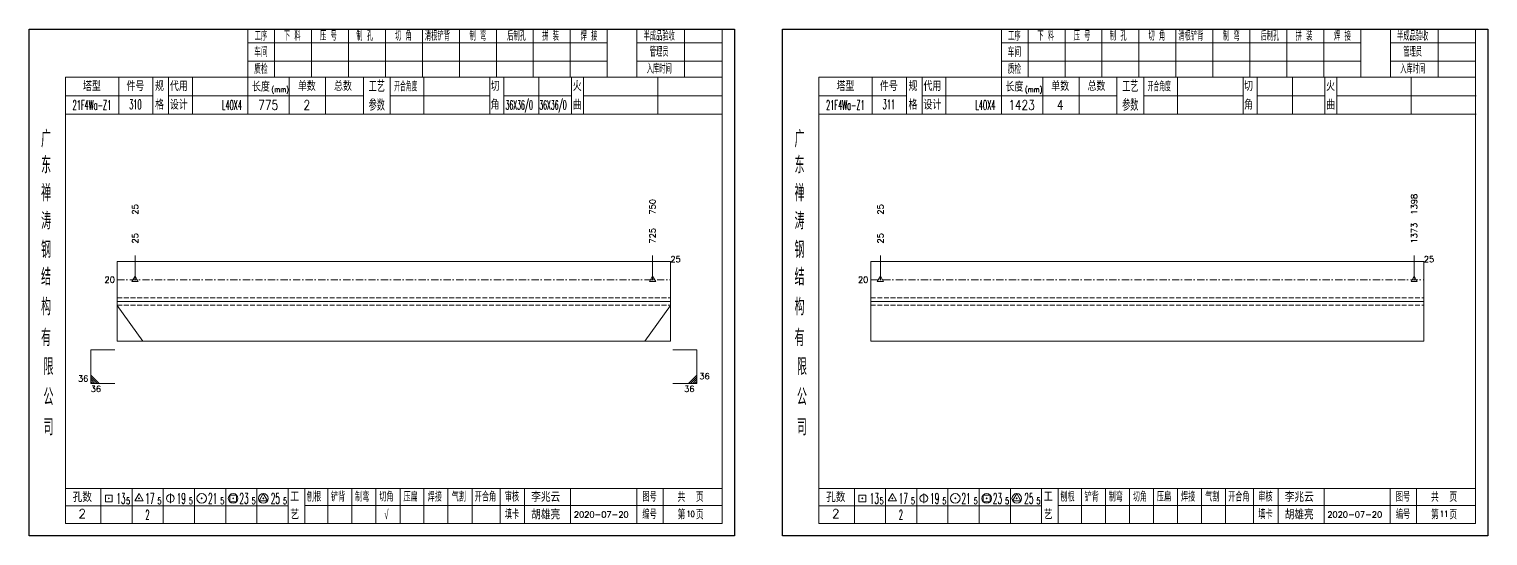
# Model space of a CAD drawing. Extents: x 1310 to 15542, y -76 to 8381.
# Drawn here: x 4326 to 4930, y 4374 to 4584 of the extents above; entities that cross this region are included whole.
import ezdxf
from ezdxf.enums import TextEntityAlignment as Align

# ---------------------------------------------------------------- set-up
doc = ezdxf.new("R2010")
doc.units = 0
doc.header["$MEASUREMENT"] = 0
doc.linetypes.add('一点画线', pattern=[5.2, 3, -1, 0.2, -1])
doc.linetypes.add('虚线', pattern=[2.75, 2, -0.75])
doc.layers.get('0').update_dxf_attribs({"linetype": 'CONTINUOUS', "lineweight": 25})
for name, color, linetype, lineweight in [('1', 7, 'CONTINUOUS', 25), ('4', 7, 'CONTINUOUS', 25), ('5', 7, 'CONTINUOUS', 25)]:
    doc.layers.add(name, color=color, linetype=linetype, lineweight=lineweight)
doc.styles.get("Standard").update_dxf_attribs({"font": 'simplex.shx', "width": 0.7, "height": 3, "bigfont": 'gbhzfs.shx'})

# ---------------------------------------------------------------- blocks, each defined once
blk = doc.blocks.new('孔17.5')
at = {"layer": '5', "color": 7, "linetype": 'Continuous', "lineweight": 13}
for p, q in [((0, 1), (-0.866, -0.5)), ((-0.1, -0.1), (0.1, 0.1)), ((0.1, -0.1), (-0.1, 0.1)), ((0.866, -0.5), (0, 1)), ((-0.866, -0.5), (0.866, -0.5))]:
    blk.add_line(p, q, dxfattribs=at)
blk = doc.blocks.new('CTJGK')
at = {"color": 6, "linetype": 'Continuous'}
for p, q in [((0, 209.97), (292.13, 209.97)), ((0, 0), (0, 209.97)), ((292.13, 209.97), (292.13, 0)), ((292.13, 0), (0, 0))]:
    blk.add_line(p, q, dxfattribs=at)

msp = doc.modelspace()

# ---------------------------------------------------------------- linework, layer by layer
at = {"color": 7, "linetype": 'Continuous', "lineweight": 13}
for p, q in [((4369.483, 4479.884), (4369.483, 4489.884)), ((4583.83, 4479.884), (4583.83, 4489.884)), ((4678.247, 4479.884), (4678.247, 4489.884)), ((4899.326, 4479.884), (4899.326, 4489.884)), ((4362.092, 4469.234), (4372.735, 4454.384)), ((4591.222, 4469.234), (4580.578, 4454.384)), ((4351.092, 4450.884), (4361.092, 4450.884)), ((4351.092, 4450.884), (4351.092, 4436.884)), ((4602.222, 4450.884), (4592.222, 4450.884)), ((4602.222, 4450.884), (4602.222, 4436.884)), ((4354.592, 4436.884), (4351.092, 4440.384)), ((4353.717, 4436.884), (4351.092, 4439.509)), ((4352.842, 4436.884), (4351.092, 4438.634)), ((4351.967, 4436.884), (4351.092, 4437.759)), ((4351.092, 4436.884), (4361.092, 4436.884)), ((4602.222, 4436.884), (4592.222, 4436.884)), ((4598.722, 4436.884), (4602.222, 4440.384)), ((4599.597, 4436.884), (4602.222, 4439.509)), ((4600.472, 4436.884), (4602.222, 4438.634)), ((4601.347, 4436.884), (4602.222, 4437.759))]:
    msp.add_line(p, q, dxfattribs=at)
at = {"color": 7, "linetype": 'Continuous', "lineweight": 18}
for p, q in [((4362.092, 4487.384), (4362.092, 4454.384)), ((4362.092, 4487.384), (4591.222, 4487.384)), ((4591.222, 4487.384), (4591.222, 4454.384)), ((4674.222, 4487.384), (4674.222, 4454.384)), ((4674.222, 4487.384), (4903.352, 4487.384)), ((4903.352, 4487.384), (4903.352, 4454.384)), ((4362.092, 4470.884), (4591.222, 4470.884)), ((4674.222, 4470.884), (4903.352, 4470.884))]:
    msp.add_line(p, q, dxfattribs=at)
at = {"color": 3, "linetype": '一点画线', "lineweight": 13}
for p, q in [((4362.092, 4479.884), (4591.222, 4479.884)), ((4674.222, 4479.884), (4903.352, 4479.884))]:
    msp.add_line(p, q, dxfattribs=at)
at = {"color": 1, "linetype": '虚线', "lineweight": 18}
for p, q in [((4362.092, 4472.384), (4591.222, 4472.384)), ((4674.222, 4472.384), (4903.352, 4472.384)), ((4362.092, 4469.384), (4591.222, 4469.384)), ((4674.222, 4469.384), (4903.352, 4469.384))]:
    msp.add_line(p, q, dxfattribs=at)
at = {"layer": '1', "color": 7, "linetype": 'Continuous', "lineweight": 18}
for p, q in [((4362.092, 4454.384), (4591.222, 4454.384)), ((4674.222, 4454.384), (4903.352, 4454.384))]:
    msp.add_line(p, q, dxfattribs=at)
at = {"layer": '4', "color": 1, "linetype": 'Continuous', "lineweight": 18}
for p, q in [((4325.592, 4583.711), (4325.592, 4373.741)), ((4617.722, 4583.711), (4325.592, 4583.711)), ((4416.222, 4583.711), (4416.222, 4563.871)), ((4427.252, 4583.711), (4427.252, 4563.851)), ((4442.562, 4583.711), (4442.562, 4563.851)), ((4457.882, 4583.711), (4457.882, 4563.851)), ((4473.192, 4583.711), (4473.192, 4563.851)), ((4488.502, 4583.711), (4488.502, 4563.851)), ((4503.812, 4583.711), (4503.812, 4563.851)), ((4519.132, 4583.711), (4519.132, 4563.851)), ((4534.442, 4583.711), (4534.442, 4563.851)), ((4549.752, 4583.711), (4549.752, 4563.851)), ((4565.062, 4583.711), (4565.062, 4563.871)), ((4565.062, 4583.711), (4565.062, 4563.851)), ((4577.342, 4583.711), (4577.342, 4563.851)), ((4597.092, 4583.711), (4597.092, 4563.851)), ((4612.672, 4583.711), (4612.672, 4563.851)), ((4617.722, 4553.911), (4617.722, 4583.711)), ((4637.722, 4583.711), (4637.722, 4373.741)), ((4929.852, 4583.711), (4637.722, 4583.711)), ((4728.352, 4583.711), (4728.352, 4563.871)), ((4739.382, 4583.711), (4739.382, 4563.851)), ((4754.692, 4583.711), (4754.692, 4563.851)), ((4770.012, 4583.711), (4770.012, 4563.851)), ((4785.322, 4583.711), (4785.322, 4563.851)), ((4800.632, 4583.711), (4800.632, 4563.851)), ((4815.942, 4583.711), (4815.942, 4563.851)), ((4831.262, 4583.711), (4831.262, 4563.851)), ((4846.572, 4583.711), (4846.572, 4563.851)), ((4861.882, 4583.711), (4861.882, 4563.851)), ((4877.192, 4583.711), (4877.192, 4563.871)), ((4877.192, 4583.711), (4877.192, 4563.851)), ((4889.472, 4583.711), (4889.472, 4563.851)), ((4909.222, 4583.711), (4909.222, 4563.851)), ((4924.802, 4583.711), (4924.802, 4563.851)), ((4929.852, 4553.911), (4929.852, 4583.711)), ((4565.062, 4577.981), (4416.222, 4577.981)), ((4612.672, 4577.981), (4577.342, 4577.981)), ((4877.192, 4577.981), (4728.352, 4577.981)), ((4924.802, 4577.981), (4889.472, 4577.981)), ((4565.062, 4570.501), (4416.222, 4570.501)), ((4612.672, 4570.501), (4577.342, 4570.501)), ((4877.192, 4570.501), (4728.352, 4570.501)), ((4924.802, 4570.501), (4889.472, 4570.501)), ((4340.602, 4563.851), (4340.602, 4378.791)), ((4612.672, 4563.851), (4340.602, 4563.851)), ((4362.722, 4563.861), (4362.722, 4548.441)), ((4376.872, 4548.441), (4376.872, 4563.851)), ((4383.372, 4548.441), (4383.372, 4563.851)), ((4393.242, 4563.851), (4393.242, 4548.441)), ((4416.222, 4563.871), (4416.222, 4548.441)), ((4433.342, 4563.851), (4433.342, 4548.441)), ((4448.392, 4563.851), (4448.392, 4548.441)), ((4464.092, 4563.851), (4464.092, 4548.441)), ((4475.152, 4563.851), (4475.152, 4548.441)), ((4489.102, 4563.851), (4489.102, 4548.441)), ((4516.402, 4563.851), (4516.402, 4548.441)), ((4522.162, 4563.851), (4522.162, 4548.441)), ((4536.782, 4563.851), (4536.782, 4548.441)), ((4550.242, 4563.851), (4550.242, 4548.441)), ((4555.232, 4563.851), (4555.232, 4548.441)), ((4585.972, 4563.851), (4585.972, 4548.441)), ((4612.672, 4378.791), (4612.672, 4563.851)), ((4652.732, 4563.851), (4652.732, 4378.791)), ((4924.802, 4563.851), (4652.732, 4563.851)), ((4674.852, 4563.861), (4674.852, 4548.441)), ((4689.002, 4548.441), (4689.002, 4563.851)), ((4695.502, 4548.441), (4695.502, 4563.851)), ((4705.372, 4563.851), (4705.372, 4548.441)), ((4728.352, 4563.871), (4728.352, 4548.441)), ((4745.472, 4563.851), (4745.472, 4548.441)), ((4760.522, 4563.851), (4760.522, 4548.441)), ((4776.222, 4563.851), (4776.222, 4548.441)), ((4787.282, 4563.851), (4787.282, 4548.441)), ((4801.232, 4563.851), (4801.232, 4548.441)), ((4828.532, 4563.851), (4828.532, 4548.441)), ((4834.292, 4563.851), (4834.292, 4548.441)), ((4848.912, 4563.851), (4848.912, 4548.441)), ((4862.372, 4563.851), (4862.372, 4548.441)), ((4867.362, 4563.851), (4867.362, 4548.441)), ((4898.102, 4563.851), (4898.102, 4548.441)), ((4924.802, 4378.791), (4924.802, 4563.851)), ((4464.092, 4556.141), (4383.372, 4556.141)), ((4475.152, 4556.141), (4516.402, 4556.141)), ((4522.162, 4556.141), (4550.242, 4556.141)), ((4555.232, 4556.141), (4612.852, 4556.141)), ((4776.222, 4556.141), (4695.502, 4556.141)), ((4787.282, 4556.141), (4828.532, 4556.141)), ((4834.292, 4556.141), (4862.372, 4556.141)), ((4867.362, 4556.141), (4924.982, 4556.141)), ((4376.872, 4556.091), (4340.602, 4556.091)), ((4617.722, 4373.741), (4617.722, 4553.911)), ((4689.002, 4556.091), (4652.732, 4556.091)), ((4929.852, 4373.741), (4929.852, 4553.911)), ((4612.852, 4548.441), (4340.602, 4548.441)), ((4924.982, 4548.441), (4652.732, 4548.441)), ((4340.602, 4393.321), (4612.672, 4393.321)), ((4355.292, 4393.321), (4355.292, 4378.791)), ((4368.222, 4378.791), (4368.222, 4393.321)), ((4381.152, 4393.321), (4381.152, 4378.791)), ((4394.072, 4378.791), (4394.072, 4393.321)), ((4407.002, 4393.321), (4407.002, 4378.791)), ((4419.932, 4378.791), (4419.932, 4393.321)), ((4432.852, 4378.791), (4432.852, 4393.321)), ((4439.722, 4378.791), (4439.722, 4393.321)), ((4449.382, 4378.791), (4449.382, 4393.321)), ((4459.322, 4378.791), (4459.322, 4393.321)), ((4469.262, 4378.791), (4469.262, 4393.321)), ((4479.212, 4378.791), (4479.212, 4393.321)), ((4489.152, 4378.791), (4489.152, 4393.321)), ((4499.092, 4378.791), (4499.092, 4393.321)), ((4509.042, 4378.791), (4509.042, 4393.321)), ((4520.682, 4378.791), (4520.682, 4393.321)), ((4530.832, 4378.791), (4530.832, 4393.321)), ((4549.892, 4378.791), (4549.892, 4393.321)), ((4577.272, 4378.791), (4577.272, 4393.321)), ((4588.232, 4378.791), (4588.232, 4393.321)), ((4652.732, 4393.321), (4924.802, 4393.321)), ((4667.422, 4393.321), (4667.422, 4378.791)), ((4680.352, 4378.791), (4680.352, 4393.321)), ((4693.282, 4393.321), (4693.282, 4378.791)), ((4706.202, 4378.791), (4706.202, 4393.321)), ((4719.132, 4393.321), (4719.132, 4378.791)), ((4732.062, 4378.791), (4732.062, 4393.321)), ((4744.982, 4378.791), (4744.982, 4393.321)), ((4751.852, 4378.791), (4751.852, 4393.321)), ((4761.512, 4378.791), (4761.512, 4393.321)), ((4771.452, 4378.791), (4771.452, 4393.321)), ((4781.392, 4378.791), (4781.392, 4393.321)), ((4791.342, 4378.791), (4791.342, 4393.321)), ((4801.282, 4378.791), (4801.282, 4393.321)), ((4811.222, 4378.791), (4811.222, 4393.321)), ((4821.172, 4378.791), (4821.172, 4393.321)), ((4832.812, 4378.791), (4832.812, 4393.321)), ((4842.962, 4378.791), (4842.962, 4393.321)), ((4862.022, 4378.791), (4862.022, 4393.321)), ((4889.402, 4378.791), (4889.402, 4393.321)), ((4900.362, 4378.791), (4900.362, 4393.321)), ((4432.852, 4386.191), (4340.602, 4386.191)), ((4439.682, 4386.351), (4612.672, 4386.351)), ((4744.982, 4386.191), (4652.732, 4386.191)), ((4751.812, 4386.351), (4924.802, 4386.351)), ((4340.602, 4378.791), (4612.672, 4378.791)), ((4652.732, 4378.791), (4924.802, 4378.791)), ((4325.592, 4373.741), (4617.722, 4373.741)), ((4637.722, 4373.741), (4929.852, 4373.741))]:
    msp.add_line(p, q, dxfattribs=at)
at = {"layer": '4', "color": 7, "linetype": 'Continuous', "lineweight": 13}
for p, q in [((4357.178, 4387.827), (4357.178, 4390.655)), ((4357.178, 4390.655), (4360.006, 4390.655)), ((4360.006, 4387.827), (4357.178, 4387.827)), ((4358.392, 4389.041), (4358.792, 4389.441)), ((4358.792, 4389.041), (4358.392, 4389.441)), ((4360.006, 4390.655), (4360.006, 4387.827)), ((4371.092, 4391.241), (4369.36, 4388.241)), ((4369.36, 4388.241), (4372.824, 4388.241)), ((4370.892, 4389.041), (4371.292, 4389.441)), ((4371.292, 4389.041), (4370.892, 4389.441)), ((4372.824, 4388.241), (4371.092, 4391.241)), ((4384.092, 4391.241), (4384.092, 4387.241)), ((4396.892, 4389.041), (4397.292, 4389.441)), ((4397.292, 4389.041), (4396.892, 4389.441)), ((4408.678, 4387.827), (4408.678, 4390.655)), ((4408.678, 4390.655), (4411.506, 4390.655)), ((4411.506, 4387.827), (4408.678, 4387.827)), ((4409.892, 4389.041), (4410.292, 4389.441)), ((4410.292, 4389.041), (4409.892, 4389.441)), ((4411.506, 4390.655), (4411.506, 4387.827)), ((4422.592, 4391.241), (4420.86, 4388.241)), ((4420.86, 4388.241), (4424.324, 4388.241)), ((4422.392, 4389.041), (4422.792, 4389.441)), ((4422.792, 4389.041), (4422.392, 4389.441)), ((4424.324, 4388.241), (4422.592, 4391.241)), ((4669.308, 4387.827), (4669.308, 4390.655)), ((4669.308, 4390.655), (4672.136, 4390.655)), ((4672.136, 4387.827), (4669.308, 4387.827)), ((4670.522, 4389.041), (4670.922, 4389.441)), ((4670.922, 4389.041), (4670.522, 4389.441)), ((4672.136, 4390.655), (4672.136, 4387.827)), ((4683.222, 4391.241), (4681.49, 4388.241)), ((4681.49, 4388.241), (4684.954, 4388.241)), ((4683.022, 4389.041), (4683.422, 4389.441)), ((4683.422, 4389.041), (4683.022, 4389.441)), ((4684.954, 4388.241), (4683.222, 4391.241)), ((4696.222, 4391.241), (4696.222, 4387.241)), ((4709.022, 4389.041), (4709.422, 4389.441)), ((4709.422, 4389.041), (4709.022, 4389.441)), ((4720.808, 4387.827), (4720.808, 4390.655)), ((4720.808, 4390.655), (4723.636, 4390.655)), ((4723.636, 4387.827), (4720.808, 4387.827)), ((4722.022, 4389.041), (4722.422, 4389.441)), ((4722.422, 4389.041), (4722.022, 4389.441)), ((4723.636, 4390.655), (4723.636, 4387.827)), ((4734.722, 4391.241), (4732.99, 4388.241)), ((4732.99, 4388.241), (4736.454, 4388.241)), ((4734.522, 4389.041), (4734.922, 4389.441)), ((4734.922, 4389.041), (4734.522, 4389.441)), ((4736.454, 4388.241), (4734.722, 4391.241))]:
    msp.add_line(p, q, dxfattribs=at)
for centre, radius in [((4384.092, 4389.241), 1.6), ((4397.092, 4389.241), 2), ((4410.092, 4389.241), 2), ((4422.592, 4389.241), 2), ((4696.222, 4389.241), 1.6), ((4709.222, 4389.241), 2), ((4722.222, 4389.241), 2), ((4734.722, 4389.241), 2)]:
    msp.add_circle(centre, radius, dxfattribs=at)

# ---------------------------------------------------------------- block references
at = {"color": 0, "linetype": 'Continuous'}
for p in [(4325.592, 4373.741), (4637.722, 4373.741)]:
    msp.add_blockref('CTJGK', p, dxfattribs=at)
at = {"color": 8, "linetype": 'Continuous', "lineweight": 9, "xscale": 1.5, "yscale": 1.5, "zscale": 1.5}
for p in [(4369.483, 4479.884), (4583.83, 4479.884), (4678.247, 4479.884), (4899.326, 4479.884)]:
    msp.add_blockref('孔17.5', p, dxfattribs=at)

# ---------------------------------------------------------------- texts
at = {"color": 7, "linetype": 'Continuous', "lineweight": 13}
for s, p in [('1398', (4899.326, 4506.884)), ('25', (4369.483, 4506.884)), ('750', (4583.83, 4506.884)), ('25', (4678.247, 4506.884))]:
    msp.add_text(s, height=2.5, rotation=90, dxfattribs=at).set_placement(p, align=Align.MIDDLE_LEFT)
at = {"color": 8, "linetype": 'Continuous', "lineweight": 9}
for s, p in [('1373', (4899.326, 4494.884)), ('25', (4369.483, 4494.884)), ('725', (4583.83, 4494.884)), ('25', (4678.247, 4494.884))]:
    msp.add_text(s, height=2.5, rotation=90, dxfattribs=at).set_placement(p, align=Align.MIDDLE_LEFT)
at = {"color": 7, "linetype": 'Continuous', "lineweight": 13}
for p in [(4591.222, 4488.384), (4903.352, 4488.384)]:
    msp.add_text('25', height=2.5, dxfattribs=at).set_placement(p, align=Align.MIDDLE_LEFT)
for p in [(4361.092, 4479.884), (4673.222, 4479.884)]:
    msp.add_text('20', height=2.5, dxfattribs=at).set_placement(p, align=Align.MIDDLE_RIGHT)
msp.add_text('36', height=2.5, dxfattribs=at).set_placement((4350.092, 4436.884), align=Align.BOTTOM_RIGHT)
msp.add_text('36', height=2.5, dxfattribs=at).set_placement((4351.092, 4435.884), align=Align.TOP_LEFT)
msp.add_text('36', height=2.5, dxfattribs=at).set_placement((4601.222, 4435.884), align=Align.TOP_RIGHT)
msp.add_text('36', height=2.5, dxfattribs=at).set_placement((4603.222, 4437.884), align=Align.BOTTOM_LEFT)
at = {"layer": '4', "color": 1, "linetype": 'Continuous', "lineweight": 25}
for s, height, width, p in [('工序', 3.7, 0.7, (4421.592, 4580.841)), ('下 料', 3.7, 0.7, (4434.592, 4580.841)), ('压 号', 3.7, 0.7, (4449.592, 4580.841)), ('制 孔', 3.7, 0.7, (4464.592, 4580.841)), ('切 角', 3.7, 0.7, (4480.592, 4580.841)), ('清根铲背 ', 3.7, 0.7, (4495.592, 4580.841)), (' 制 弯', 3.7, 0.7, (4510.592, 4580.841)), (' 后制孔', 3.7, 0.7, (4526.592, 4580.841)), ('拼 装', 3.7, 0.7, (4541.592, 4580.841)), (' 焊 接', 3.7, 0.7, (4556.592, 4580.841)), ('半成品验收', 3.7, 0.7, (4586.592, 4580.841)), ('工序', 3.7, 0.7, (4733.722, 4580.841)), ('下 料', 3.7, 0.7, (4746.722, 4580.841)), ('压 号', 3.7, 0.7, (4761.722, 4580.841)), ('制 孔', 3.7, 0.7, (4776.722, 4580.841)), ('切 角', 3.7, 0.7, (4792.722, 4580.841)), ('清根铲背 ', 3.7, 0.7, (4807.722, 4580.841)), (' 制 弯', 3.7, 0.7, (4822.722, 4580.841)), (' 后制孔', 3.7, 0.7, (4838.722, 4580.841)), ('拼 装', 3.7, 0.7, (4853.722, 4580.841)), (' 焊 接', 3.7, 0.7, (4868.722, 4580.841)), ('半成品验收', 3.7, 0.7, (4898.722, 4580.841)), ('车间', 4, 0.7, (4421.592, 4574.241)), ('管理员', 3.7, 0.7, (4586.592, 4574.241)), ('车间', 4, 0.7, (4733.722, 4574.241)), ('管理员', 3.7, 0.7, (4898.722, 4574.241)), ('质检', 4, 0.7, (4421.592, 4567.181)), ('入库时间', 3.7, 0.7, (4586.592, 4567.181)), ('质检', 4, 0.7, (4733.722, 4567.181)), ('入库时间', 3.7, 0.7, (4898.722, 4567.181)), ('工艺', 4.8, 0.7, (4469.592, 4560.001)), ('开合角度', 4, 0.6, (4481.592, 4560.001)), ('工艺', 4.8, 0.7, (4781.722, 4560.001)), ('开合角度', 4, 0.6, (4793.722, 4560.001)), ('(mm)', 2.24, 0.7, (4429.592, 4558.741)), ('(mm)', 2.24, 0.7, (4741.722, 4558.741)), ('21F4Wa-Z1', 4, 0.5, (4351.592, 4552.261)), ('310', 4, 0.5, (4369.592, 4552.511)), ('L40X4', 4, 0.5, (4409.592, 4552.241)), ('775', 4, 0.8, (4424.592, 4552.291)), ('2', 4, 0.8, (4440.592, 4552.291)), ('参数', 4.8, 0.7, (4469.592, 4552.291)), ('36X36/0', 3.8, 0.4, (4528.592, 4552.291)), ('36X36/0', 3.8, 0.4, (4542.592, 4552.291)), ('21F4Wa-Z1', 4, 0.5, (4663.722, 4552.261)), ('311', 4, 0.5, (4681.722, 4552.511)), ('L40X4', 4, 0.5, (4721.722, 4552.241)), ('1423', 4, 0.8, (4736.722, 4552.291)), ('4', 4, 0.8, (4752.722, 4552.291)), ('参数', 4.8, 0.7, (4781.722, 4552.291)), ('广', 6.96, 0.7, (4332.592, 4538.211)), ('广', 6.96, 0.7, (4644.722, 4538.211)), ('东', 6.96, 0.7, (4332.592, 4527.421)), ('东', 6.96, 0.7, (4644.722, 4527.421)), ('禅', 6.96, 0.7, (4332.592, 4515.831)), ('禅', 6.96, 0.7, (4644.722, 4515.831)), ('涛', 6.96, 0.7, (4332.592, 4504.231)), ('涛', 6.96, 0.7, (4644.722, 4504.231)), ('钢', 6.96, 0.7, (4332.592, 4492.341)), ('钢', 6.96, 0.7, (4644.722, 4492.341)), ('结', 6.96, 0.7, (4332.592, 4481.031)), ('结', 6.96, 0.7, (4644.722, 4481.031)), ('构', 6.96, 0.7, (4332.592, 4468.651)), ('构', 6.96, 0.7, (4644.722, 4468.651)), ('有', 6.96, 0.7, (4332.592, 4455.841)), ('有', 6.96, 0.7, (4644.722, 4455.841)), ('限', 6.96, 0.7, (4333.592, 4443.841)), ('限', 6.96, 0.7, (4645.722, 4443.841)), ('公', 6.96, 0.7, (4333.592, 4431.301)), ('公', 6.96, 0.7, (4645.722, 4431.301)), ('司', 6.96, 0.7, (4333.592, 4418.821)), ('司', 6.96, 0.7, (4645.722, 4418.821)), ('13', 4.47, 0.5, (4363.592, 4389.241)), ('5', 2.68, 0.6, (4366.592, 4388.241)), ('17', 4.47, 0.5, (4375.592, 4389.241)), ('5', 2.68, 0.6, (4379.592, 4388.241)), ('19', 4.47, 0.5, (4388.592, 4389.241)), ('5', 2.68, 0.6, (4392.592, 4388.241)), ('21', 4.47, 0.5, (4401.592, 4389.241)), ('5', 2.68, 0.6, (4405.592, 4388.241)), ('23', 4.47, 0.5, (4414.592, 4389.241)), ('5', 2.68, 0.6, (4418.592, 4388.241)), ('25', 4.47, 0.5, (4427.592, 4389.241)), ('5', 2.68, 0.6, (4431.592, 4388.241)), ('刨根', 3.7, 0.8, (4443.592, 4389.841)), ('铲背', 3.7, 0.8, (4453.592, 4389.841)), ('制弯', 3.7, 0.8, (4463.592, 4389.841)), ('切角', 3.7, 0.8, (4473.592, 4389.841)), ('压扁', 3.7, 0.8, (4483.592, 4389.841)), ('焊接', 3.7, 0.8, (4493.592, 4389.841)), ('气割', 3.7, 0.8, (4503.592, 4389.841)), ('开合角', 3.7, 0.8, (4514.592, 4389.841)), ('审核', 3.7, 0.8, (4525.592, 4389.841)), ('图号', 3.7, 0.8, (4582.592, 4389.841)), ('共  页', 4, 0.8, (4599.592, 4389.841)), ('13', 4.47, 0.5, (4675.722, 4389.241)), ('5', 2.68, 0.6, (4678.722, 4388.241)), ('17', 4.47, 0.5, (4687.722, 4389.241)), ('5', 2.68, 0.6, (4691.722, 4388.241)), ('19', 4.47, 0.5, (4700.722, 4389.241)), ('5', 2.68, 0.6, (4704.722, 4388.241)), ('21', 4.47, 0.5, (4713.722, 4389.241)), ('5', 2.68, 0.6, (4717.722, 4388.241)), ('23', 4.47, 0.5, (4726.722, 4389.241)), ('5', 2.68, 0.6, (4730.722, 4388.241)), ('25', 4.47, 0.5, (4739.722, 4389.241)), ('5', 2.68, 0.6, (4743.722, 4388.241)), ('刨根', 3.7, 0.8, (4755.722, 4389.841)), ('铲背', 3.7, 0.8, (4765.722, 4389.841)), ('制弯', 3.7, 0.8, (4775.722, 4389.841)), ('切角', 3.7, 0.8, (4785.722, 4389.841)), ('压扁', 3.7, 0.8, (4795.722, 4389.841)), ('焊接', 3.7, 0.8, (4805.722, 4389.841)), ('气割', 3.7, 0.8, (4815.722, 4389.841)), ('开合角', 3.7, 0.8, (4826.722, 4389.841)), ('审核', 3.7, 0.8, (4837.722, 4389.841)), ('图号', 3.7, 0.8, (4894.722, 4389.841)), ('共  页', 4, 0.8, (4911.722, 4389.841)), ('2', 4, 0.5, (4374.592, 4382.491)), ('√', 4, 0.6, (4473.592, 4382.571)), ('填卡', 3.7, 0.8, (4525.592, 4382.571)), ('编号', 3.7, 0.8, (4582.592, 4382.571)), ('第  页', 4, 0.8, (4599.592, 4382.571)), ('2', 4, 0.5, (4686.722, 4382.491)), ('填卡', 3.7, 0.8, (4837.722, 4382.571)), ('编号', 3.7, 0.8, (4894.722, 4382.571)), ('第  页', 4, 0.8, (4911.722, 4382.571))]:
    msp.add_text(s, height=height, dxfattribs=dict(at, width=width)).set_placement(p, align=Align.MIDDLE_CENTER)
for s, height, p in [('塔型', 3.7, (4351.592, 4559.971)), ('件号', 3.7, (4369.592, 4559.971)), ('规', 3.7, (4379.592, 4560.001)), ('代用', 3.7, (4387.592, 4560.001)), ('单数', 3.7, (4440.592, 4560.001)), ('总数', 3.7, (4455.592, 4560.001)), ('火', 3.7, (4552.592, 4560.001)), ('塔型', 3.7, (4663.722, 4559.971)), ('件号', 3.7, (4681.722, 4559.971)), ('规', 3.7, (4691.722, 4560.001)), ('代用', 3.7, (4699.722, 4560.001)), ('单数', 3.7, (4752.722, 4560.001)), ('总数', 3.7, (4767.722, 4560.001)), ('火', 3.7, (4864.722, 4560.001)), ('长度', 3.7, (4421.592, 4559.741)), ('切', 3.7, (4518.592, 4560.001)), ('长度', 3.7, (4733.722, 4559.741)), ('切', 3.7, (4830.722, 4560.001)), ('格', 3.7, (4379.592, 4552.291)), ('设计', 3.7, (4387.592, 4552.291)), ('角', 3.7, (4518.592, 4552.291)), ('曲', 3.7, (4552.592, 4552.291)), ('格', 3.7, (4691.722, 4552.291)), ('设计', 3.7, (4699.722, 4552.291)), ('角', 3.7, (4830.722, 4552.291)), ('曲', 3.7, (4864.722, 4552.291)), ('孔数', 4, (4347.592, 4389.761)), ('工', 3.7, (4435.592, 4389.841)), ('李兆云', 4, (4539.592, 4389.841)), ('孔数', 4, (4659.722, 4389.761)), ('工', 3.7, (4747.722, 4389.841)), ('李兆云', 4, (4851.722, 4389.841)), ('2', 3.7, (4347.592, 4382.931)), ('艺', 3.7, (4435.592, 4382.491)), ('胡雄亮', 4, (4539.592, 4382.571)), ('2020-07-20', 2.5, (4562.592, 4382.571)), ('2', 3.7, (4659.722, 4382.931)), ('艺', 3.7, (4747.722, 4382.491)), ('胡雄亮', 4, (4851.722, 4382.571)), ('2020-07-20', 2.5, (4874.722, 4382.571))]:
    msp.add_text(s, height=height, dxfattribs=at).set_placement(p, align=Align.MIDDLE_CENTER)
at = {"layer": '4', "color": 6, "linetype": 'Continuous', "lineweight": 25, "width": 0.8}
for s, p in [('10', (4599.617, 4382.799)), ('11', (4911.747, 4382.799))]:
    msp.add_text(s, height=2.5, dxfattribs=at).set_placement(p, align=Align.MIDDLE_CENTER)

doc.saveas('drawing.dxf')
